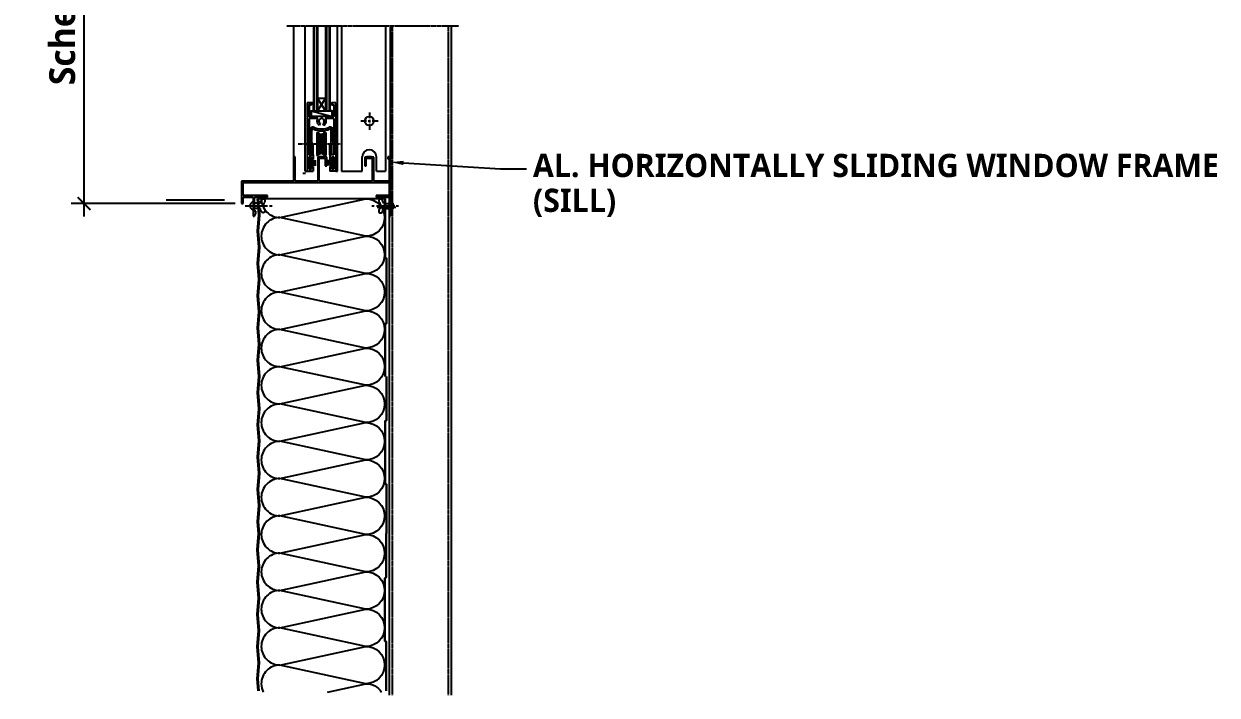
# Model space of a CAD drawing. Extents: x 0 to 20413, y 0 to 2870.
# Drawn here: x 4061 to 4985, y 1411 to 1931 of the extents above; entities that cross this region are included whole.
import ezdxf
from ezdxf import colors
from ezdxf.entities.mleader import LeaderData, LeaderLine
from ezdxf.math import Vec2, Vec3

# ---------------------------------------------------------------- set-up
doc = ezdxf.new("R2010")
doc.units = 0
doc.linetypes.add('DASHDOT', pattern=[1, 0.5, -0.25, 0, -0.25])
doc.linetypes.add('HIDDEN', pattern=[0.375, 0.25, -0.125])
doc.layers.get('Defpoints').update_dxf_attribs({"color": 151})
for name, color, linetype in [('0-판넬전개선', 11, 'Continuous'), ('DIM', 7, 'Continuous'), ('Insulation', 8, 'Continuous'), ('SUBLINE', 4, 'Continuous'), ('~BOLT', 11, 'Continuous'), ('~FACE', 6, 'Continuous'), ('~FRAME', 2, 'Continuous'), ('~PANEL', 2, 'Continuous'), ('~TEXT', 3, 'Continuous'), ('~WINDOW', 4, 'Continuous')]:
    doc.layers.add(name, color=color, linetype=linetype)
doc.styles.add('SY PANEL', font='NanumGothicBold.ttf')
doc.styles.add('헤드라인', font='NanumGothicBold.ttf')
doc.dimstyles.new('10-P&P', dxfattribs={"dimscale": 10, "dimtxt": 2, "dimasz": 1, "dimexe": 1, "dimexo": 0.5, "dimgap": 0.5, "dimtad": 1, "dimdec": 0, "dimlunit": 6, "dimtxsty": '헤드라인', "dimblk": 'ARCHTICK', "dimcen": 0.1, "dimdle": 1, "dimclrd": 256, "dimclre": 32, "dimclrt": 7, "dimadec": 0, "dimazin": 0, "dimtfac": 1, "dimtdec": 0, "dimtix": 1, "dimtmove": 2, "dimatfit": 3, "dimldrblk": 'DOTSMALL', "dimfxl": 1, "dimtolj": 1, "dimtzin": 0, "dimarcsym": 0})

# ---------------------------------------------------------------- blocks, each defined once
blk = doc.blocks.new('리벳')
at = {"layer": '~BOLT'}
for p, q in [((7202.87, 974.05), (7204.89, 974.05)), ((7205.9, 974.05), (7220.12, 974.05)), ((7214.69, 976.05), (7210.59, 976.05)), ((7214.69, 972.05), (7210.59, 972.05)), ((7221.73, 974.05), (7223.76, 974.05))]:
    blk.add_line(p, q, dxfattribs=at)
blk.add_lwpolyline([(7214.69, 972.05, 0.243685), (7216.17, 968.81, 0.496046), (7218.1, 969.45, 0.240327), (7217.82, 971.38, -0.160412), (7217, 974.07, -0.154154), (7217.85, 976.59, 0.228762), (7218.18, 978.39, 0.497369), (7216.23, 979.17, 0.258254), (7214.69, 976.05)], format="xyb", dxfattribs=at)
blk.add_arc((7209.76, 974.02), 3.16, 106.04613, 253.95387, dxfattribs=at)
blk = doc.blocks.new('_ArchTick')
at = {"color": 0, "linetype": 'ByBlock', "const_width": 0.15}
blk.add_lwpolyline([(-0.5, -0.5), (0.5, 0.5)], dxfattribs=at)
blk = doc.blocks.new('*D181')
at = {"layer": '0-판넬전개선', "lineweight": -2}
blk.add_line((4107.91, 1781.78), (4107.91, 2226.16), dxfattribs=at)
at = {"layer": '0-판넬전개선', "color": 32, "lineweight": -2}
for p, q in [((4215.08, 2216.16), (4097.91, 2216.16)), ((4224.72, 1791.78), (4097.91, 1791.78))]:
    blk.add_line(p, q, dxfattribs=at)
at = {"layer": 'Defpoints', "color": 0}
for p in [(4107.91, 2216.16), (4220.08, 2216.16), (4229.72, 1791.78)]:
    blk.add_point(p, dxfattribs=at)
at = {"layer": '0-판넬전개선', "linetype": 'ByBlock', "lineweight": -2, "xscale": 10, "yscale": 10, "zscale": 10}
for p, rotation in [((4107.91, 2216.16), 90), ((4107.91, 1791.78), 270)]:
    blk.add_blockref('_ArchTick', p, dxfattribs=dict(at, rotation=rotation))
at = {"layer": '0-판넬전개선', "color": 7, "insert": (4091.08, 2003.97), "char_height": 20, "attachment_point": 5, "rotation": 90, "style": '헤드라인'}
blk.add_mtext('\\A1;Schedule dim:1000', dxfattribs=at)
blk = doc.blocks.new('_DotSmall')
at = {"color": 0, "linetype": 'ByBlock', "const_width": 0.5}
blk.add_lwpolyline([(-0.0625, 0, 1), (0.0625, 0, 1)], format="xyb", close=True, dxfattribs=at)

msp = doc.modelspace()

# ---------------------------------------------------------------- linework, layer by layer
at = {"layer": 'DIM'}
msp.add_line((4216.51, 1794.46), (4171.3, 1794.46), dxfattribs=at)
at = {"layer": 'Insulation'}
for points in [[(4245.01, 1795.43, 0.414214), (4259.45, 1780.99), (4326.02, 1795.43, -1), (4326.02, 1766.55), (4259.45, 1780.99, 0.414214), (4245.01, 1766.55)], [(4245.01, 1766.55, 0.414214), (4259.45, 1752.11), (4326.02, 1766.55, -1), (4326.02, 1737.67), (4259.45, 1752.11, 0.414214), (4245.01, 1737.67)], [(4245.01, 1737.67, 0.414214), (4259.45, 1723.23), (4326.02, 1737.67, -1), (4326.02, 1708.79), (4259.45, 1723.23, 0.414214), (4245.01, 1708.79)], [(4245.01, 1708.79, 0.414214), (4259.45, 1694.35), (4326.02, 1708.79, -1), (4326.02, 1679.91), (4259.45, 1694.35, 0.414214), (4245.01, 1679.91)], [(4245.01, 1679.91, 0.414214), (4259.45, 1665.47), (4326.02, 1679.91, -1), (4326.02, 1651.03), (4259.45, 1665.47, 0.414214), (4245.01, 1651.03)], [(4245.01, 1651.03, 0.414214), (4259.45, 1636.59), (4326.02, 1651.03, -1), (4326.02, 1622.15), (4259.45, 1636.59, 0.414214), (4245.01, 1622.15)], [(4341.63, 1648.98, -0.024651), (4341.68, 1648.29, -0.024651)], [(4245.01, 1622.15, 0.414214), (4259.45, 1607.71), (4326.02, 1622.15, -1), (4326.02, 1593.27), (4259.45, 1607.71, 0.414214), (4245.01, 1593.27)], [(4245.01, 1593.27, 0.414214), (4259.45, 1578.83), (4326.02, 1593.27, -1), (4326.02, 1564.39), (4259.45, 1578.83, 0.414214), (4245.01, 1564.39)], [(4245.01, 1564.39, 0.414214), (4259.45, 1549.95), (4326.02, 1564.39, -1), (4326.02, 1535.51), (4259.45, 1549.95, 0.414214), (4245.01, 1535.51)], [(4245.01, 1535.51, 0.414214), (4259.45, 1521.07), (4326.02, 1535.51, -1), (4326.02, 1506.63), (4259.45, 1521.07, 0.414214), (4245.01, 1506.63)], [(4245.01, 1506.63, 0.414214), (4259.45, 1492.19), (4326.02, 1506.63, -1), (4326.02, 1477.75), (4259.45, 1492.19, 0.414214), (4245.01, 1477.75)], [(4245.01, 1477.75, 0.414214), (4259.45, 1463.31), (4326.02, 1477.75, -1), (4326.02, 1448.87), (4259.45, 1463.31, 0.414214), (4245.01, 1448.87)], [(4245.01, 1448.87, 0.414214), (4259.45, 1434.43), (4326.02, 1448.87, -1), (4326.02, 1419.99), (4259.45, 1434.43, 0.414214), (4245.01, 1419.99)], [(4245.01, 1419.99, 0.11681), (4246.54, 1413.51, 0.11681)], [(4296.16, 1413.51), (4326.02, 1419.99, -0.251799), (4338.07, 1413.51)]]:
    msp.add_lwpolyline(points, format="xyb", dxfattribs=at)
at = {"layer": 'SUBLINE', "linetype": 'HIDDEN'}
for p, q in [((4264.74, 1929.42), (4397.96, 1929.42)), ((4346.51, 1411.13), (4346.51, 1929.42)), ((4389.91, 1411.13), (4389.91, 1929.42))]:
    msp.add_line(p, q, dxfattribs=at)
at = {"layer": 'SUBLINE'}
for p, q in [((4270.08, 1809.21), (4270.08, 1929.42)), ((4279.08, 1816.89), (4279.08, 1929.42)), ((4304.08, 1816.89), (4304.08, 1929.42)), ((4307.08, 1929.42), (4307.08, 1816.89)), ((4341.08, 1929.42), (4341.08, 1816.89)), ((4392.21, 1411.13), (4392.21, 1929.42)), ((4328.69, 1862.25), (4328.69, 1857.81)), ((4328.69, 1856.55), (4328.69, 1854.65)), ((4326.48, 1855.6), (4322.04, 1855.6)), ((4329.64, 1855.6), (4327.74, 1855.6)), ((4328.69, 1853.38), (4328.69, 1848.94)), ((4335.35, 1855.6), (4330.91, 1855.6)), ((4323.08, 1816.89), (4323.08, 1827.99)), ((4334.08, 1816.89), (4334.08, 1827.99)), ((4279.08, 1816.89), (4280.59, 1816.89)), ((4302.76, 1816.89), (4304.08, 1816.89)), ((4307.08, 1816.89), (4323.08, 1816.89)), ((4334.08, 1816.89), (4341.08, 1816.89)), ((4344.21, 1411.13), (4344.21, 1782.01))]:
    msp.add_line(p, q, dxfattribs=at)
msp.add_circle((4328.69, 1855.6), 3.48, dxfattribs=at)
msp.add_arc((4328.58, 1827.99), 5.5, 0, 180, dxfattribs=at)
at = {"layer": '~FACE'}
for q in [(4242.18, 1795.43), (4295.93, 1795.43)]:
    msp.add_line((4341.18, 1795.43), q, dxfattribs=at)
at = {"layer": '~FRAME'}
for p, q in [((4271.28, 1828.01), (4270.08, 1828.01)), ((4270.08, 1828.01), (4270.08, 1809.21)), ((4271.28, 1809.21), (4271.28, 1828.01)), ((4288.68, 1827.66), (4288.68, 1809.21)), ((4289.88, 1809.21), (4289.88, 1826.81)), ((4289.88, 1826.81), (4294.48, 1826.81)), ((4294.48, 1826.81), (4294.48, 1821.01)), ((4294.48, 1821.01), (4295.68, 1821.01)), ((4295.68, 1821.01), (4295.68, 1827.66)), ((4325.08, 1827.66), (4325.08, 1821.01)), ((4325.08, 1821.01), (4326.28, 1821.01)), ((4326.28, 1821.01), (4326.28, 1826.81)), ((4326.28, 1826.81), (4330.88, 1826.81)), ((4330.88, 1826.81), (4330.88, 1809.21)), ((4332.08, 1809.21), (4332.08, 1827.66)), ((4345.08, 1828.01), (4343.08, 1828.01)), ((4343.08, 1828.01), (4343.08, 1826.51)), ((4343.08, 1826.51), (4343.88, 1826.51)), ((4343.88, 1826.51), (4343.88, 1809.21)), ((4345.08, 1782.01), (4345.08, 1828.01)), ((4270.08, 1809.21), (4229.72, 1809.21)), ((4229.72, 1809.21), (4229.72, 1791.78)), ((4230.92, 1798.01), (4230.92, 1808.01)), ((4230.92, 1808.01), (4343.88, 1808.01)), ((4288.68, 1809.21), (4271.28, 1809.21)), ((4330.88, 1809.21), (4289.88, 1809.21)), ((4343.88, 1809.21), (4332.08, 1809.21)), ((4343.88, 1808.01), (4343.88, 1798.01)), ((4229.72, 1791.78), (4230.92, 1791.78)), ((4249.88, 1798.01), (4230.92, 1798.01)), ((4230.92, 1791.78), (4230.92, 1796.81)), ((4230.92, 1796.81), (4238.68, 1796.81)), ((4238.68, 1796.81), (4238.68, 1782.01)), ((4239.88, 1786.01), (4239.88, 1796.81)), ((4239.88, 1796.81), (4249.88, 1796.81)), ((4249.88, 1796.81), (4249.88, 1798.01)), ((4343.88, 1798.01), (4333.88, 1798.01)), ((4333.88, 1798.01), (4333.88, 1796.81)), ((4333.88, 1796.81), (4343.88, 1796.81)), ((4343.88, 1796.81), (4343.88, 1782.01)), ((4234, 1789.89), (4249.16, 1789.89)), ((4239.72, 1782.01), (4240.88, 1784.01)), ((4240.88, 1786.01), (4239.88, 1786.01)), ((4240.88, 1784.01), (4240.88, 1786.01)), ((4334.59, 1789.08), (4349.07, 1789.08)), ((4238.68, 1782.01), (4239.72, 1782.01)), ((4343.88, 1782.01), (4345.08, 1782.01))]:
    msp.add_line(p, q, dxfattribs=at)
for centre in [(4292.18, 1810.01), (4328.58, 1810.01)]:
    msp.add_arc(centre, 18, 78.78773, 101.21227, dxfattribs=at)
at = {"layer": '~PANEL'}
for points in [[(4243.18, 1657.93), (4242.18, 1670.43), (4243.18, 1682.93), (4242.18, 1695.43), (4243.18, 1707.93), (4242.18, 1720.43), (4243.18, 1732.93), (4242.18, 1745.43), (4243.18, 1757.93), (4242.18, 1770.43), (4243.18, 1782.93), (4242.18, 1795.43)], [(4242.69, 1795.43), (4243.69, 1782.93), (4242.69, 1770.43), (4243.69, 1757.93), (4242.69, 1745.43), (4243.69, 1732.93), (4242.69, 1720.43), (4243.69, 1707.93), (4242.69, 1695.43), (4243.69, 1682.93), (4242.69, 1670.43), (4243.69, 1657.93)], [(4340.68, 1795.43), (4340.68, 1749.92), (4341.68, 1748.92), (4341.68, 1699.34), (4340.68, 1698.34), (4340.68, 1657.93)], [(4341.18, 1657.93), (4341.18, 1698.13), (4342.18, 1699.13), (4342.18, 1749.13), (4341.18, 1750.13), (4341.18, 1795.43)], [(4242.93, 1536.17), (4242.18, 1545.43), (4243.18, 1557.93), (4242.18, 1570.43), (4243.18, 1582.93), (4242.18, 1595.43), (4243.18, 1607.93), (4242.18, 1620.43), (4243.18, 1632.93), (4242.18, 1645.43), (4243.18, 1657.93)], [(4243.69, 1657.93), (4242.69, 1645.43), (4243.69, 1632.93), (4242.69, 1620.43), (4243.69, 1607.93), (4242.69, 1595.43), (4243.69, 1582.93), (4242.69, 1570.43), (4243.69, 1557.93), (4242.69, 1545.43), (4243.43, 1536.17)], [(4341.68, 1657.93), (4341.68, 1624.34), (4340.68, 1623.34), (4340.68, 1574.92), (4341.68, 1573.92), (4341.68, 1536.17)], [(4342.18, 1536.17), (4342.18, 1574.13), (4341.18, 1575.13), (4341.18, 1623.13), (4342.18, 1624.13), (4342.18, 1657.93)], [(4242.67, 1414.4), (4241.93, 1423.67), (4242.93, 1436.17), (4241.93, 1448.67), (4242.93, 1461.17), (4241.93, 1473.67), (4242.93, 1486.17), (4241.93, 1498.67), (4242.93, 1511.17), (4241.93, 1523.67), (4242.93, 1536.17)], [(4243.43, 1536.17), (4242.43, 1523.67), (4243.43, 1511.17), (4242.43, 1498.67), (4243.43, 1486.17), (4242.43, 1473.67), (4243.43, 1461.17), (4242.43, 1448.67), (4243.43, 1436.17), (4242.43, 1423.67), (4243.17, 1414.4)], [(4341.43, 1536.17), (4341.43, 1502.57), (4340.43, 1501.57), (4340.43, 1453.16), (4341.43, 1452.16), (4341.43, 1414.4)], [(4341.93, 1414.4), (4341.93, 1452.37), (4340.93, 1453.37), (4340.93, 1501.37), (4341.93, 1502.37), (4341.93, 1536.17)]]:
    msp.add_lwpolyline(points, dxfattribs=at)
at = {"layer": '~WINDOW'}
for p, q in [((4285.34, 1929.42), (4285.34, 1863.67)), ((4285.87, 1929.42), (4285.87, 1863.67)), ((4287.98, 1929.42), (4287.98, 1863.67)), ((4288.51, 1929.42), (4288.51, 1863.67)), ((4294.84, 1929.42), (4294.84, 1863.67)), ((4295.37, 1929.42), (4295.37, 1863.67)), ((4297.48, 1929.42), (4297.48, 1863.67)), ((4298.01, 1929.42), (4298.01, 1863.67)), ((4345.08, 1828.01), (4345.08, 1929.42)), ((4283.58, 1869.69), (4280.59, 1869.69)), ((4280.59, 1869.69), (4280.59, 1816.89)), ((4282.06, 1868.21), (4282.06, 1859.13)), ((4282.06, 1868.21), (4283.58, 1868.21)), ((4283.58, 1868.21), (4283.58, 1869.69)), ((4294.84, 1863.67), (4288.51, 1873.37)), ((4294.84, 1873.37), (4288.51, 1863.67)), ((4288.51, 1873.37), (4294.84, 1873.37)), ((4299.58, 1869.69), (4299.58, 1868.21)), ((4302.76, 1869.69), (4299.58, 1869.69)), ((4299.58, 1868.21), (4301.28, 1868.21)), ((4301.28, 1868.21), (4301.28, 1859.13)), ((4302.76, 1869.69), (4302.76, 1816.89)), ((4301.28, 1859.13), (4282.06, 1859.13)), ((4288.77, 1857.65), (4282.06, 1857.65)), ((4282.06, 1857.65), (4282.06, 1829.56)), ((4283.56, 1863.67), (4283.56, 1859.13)), ((4283.56, 1863.67), (4299.78, 1863.67)), ((4283.56, 1863.67), (4299.78, 1859.13)), ((4285.34, 1863.67), (4288.51, 1863.67)), ((4301.28, 1857.65), (4294.58, 1857.65)), ((4294.84, 1863.67), (4298.01, 1863.67)), ((4299.78, 1863.67), (4299.78, 1859.13)), ((4301.28, 1857.65), (4301.28, 1829.56)), ((4282.67, 1838.5), (4282.67, 1848.62)), ((4284.17, 1839.12), (4284.17, 1848.62)), ((4290.61, 1853.71), (4289.87, 1852.43)), ((4292.71, 1853.7), (4293.44, 1852.41)), ((4299.18, 1839.12), (4299.18, 1848.62)), ((4300.68, 1838.5), (4300.68, 1848.62)), ((4283.73, 1837.44), (4282.67, 1838.5)), ((4285.23, 1838.06), (4284.17, 1839.12)), ((4285.23, 1829.56), (4285.23, 1838.06)), ((4288.06, 1846.92), (4289.06, 1846.92)), ((4288.06, 1846.92), (4288.06, 1828.92)), ((4289.06, 1846.92), (4289.06, 1828.92)), ((4290.31, 1845.71), (4290.31, 1830.13)), ((4291.56, 1845.42), (4291.56, 1830.42)), ((4292.81, 1845.71), (4292.81, 1830.13)), ((4294.06, 1846.92), (4295.06, 1846.92)), ((4294.06, 1846.92), (4294.06, 1828.92)), ((4295.06, 1846.92), (4295.06, 1828.92)), ((4298.12, 1838.06), (4299.18, 1839.12)), ((4298.12, 1829.56), (4298.12, 1838.06)), ((4299.62, 1837.44), (4300.68, 1838.5)), ((4282.06, 1829.56), (4285.23, 1829.56)), ((4283.73, 1829.56), (4283.73, 1837.44)), ((4285.23, 1829.56), (4285.23, 1825.86)), ((4288.06, 1828.92), (4289.06, 1828.92)), ((4294.06, 1828.92), (4295.06, 1828.92)), ((4298.12, 1829.56), (4298.12, 1825.86)), ((4301.28, 1829.56), (4298.12, 1829.56)), ((4299.62, 1829.56), (4299.62, 1837.44)), ((4282.06, 1828.08), (4282.06, 1818.36)), ((4283.75, 1828.08), (4282.06, 1828.08)), ((4282.91, 1826.92), (4282.91, 1819.53)), ((4282.91, 1824.81), (4287.4, 1824.81)), ((4282.91, 1823.75), (4287.4, 1823.75)), ((4282.91, 1822.69), (4287.4, 1822.69)), ((4282.91, 1821.64), (4287.4, 1821.64)), ((4283.75, 1825.86), (4283.75, 1828.08)), ((4285.23, 1825.86), (4283.75, 1825.86)), ((4283.75, 1820.58), (4285.23, 1820.58)), ((4283.75, 1818.36), (4283.75, 1820.58)), ((4285.23, 1820.58), (4285.23, 1816.89)), ((4300.44, 1824.81), (4295.85, 1824.81)), ((4300.44, 1823.75), (4295.85, 1823.75)), ((4300.44, 1822.69), (4295.85, 1822.69)), ((4300.44, 1821.64), (4295.85, 1821.64)), ((4298.12, 1825.86), (4299.59, 1825.86)), ((4298.12, 1820.58), (4298.12, 1816.89)), ((4299.59, 1820.58), (4298.12, 1820.58)), ((4299.59, 1825.86), (4299.59, 1828.08)), ((4299.59, 1828.08), (4301.28, 1828.08)), ((4299.59, 1818.36), (4299.59, 1820.58)), ((4300.44, 1826.92), (4300.44, 1819.53)), ((4301.28, 1828.08), (4301.28, 1818.36)), ((4277.22, 1815.41), (4279.34, 1815.41)), ((4280.59, 1816.89), (4285.23, 1816.89)), ((4282.06, 1818.36), (4283.75, 1818.36)), ((4302.76, 1816.89), (4298.12, 1816.89)), ((4301.28, 1818.36), (4299.59, 1818.36))]:
    msp.add_line(p, q, dxfattribs=at)
at = {"layer": '~WINDOW', "linetype": 'DASHDOT'}
msp.add_line((4273.64, 1837.92), (4306.16, 1837.92), dxfattribs=at)
at = {"layer": '~WINDOW'}
for points in [[(4283.58, 1869.69), (4283.58, 1868.21), (4282.06, 1868.21), (4282.06, 1859.13), (4283.56, 1859.13), (4283.56, 1863.67), (4285.34, 1863.67), (4285.34, 1870.19), (4285.23, 1870.02), (4285.1, 1869.9), (4284.93, 1869.77), (4284.73, 1869.72), (4283.77, 1869.65)], [(4299.58, 1869.69), (4299.58, 1868.21), (4301.28, 1868.21), (4301.28, 1859.13), (4299.78, 1859.13), (4299.78, 1863.67), (4298.01, 1863.67), (4298.01, 1870.19), (4298.12, 1870.02), (4298.24, 1869.9), (4298.42, 1869.77), (4299.13, 1869.72), (4299.4, 1869.65)]]:
    msp.add_lwpolyline(points, close=True, dxfattribs=at)
for centre, radius, start, end in [((4291.67, 1855.54), 3.59, 143.96812, 239.80869), ((4291.67, 1855.54), 2.11, 299.53525, 239.80869), ((4291.67, 1855.54), 3.59, 299.53525, 36.03188), ((4285.17, 1848.62), 2.5, 90, 180), ((4285.17, 1848.62), 1, 90, 180), ((4291.67, 1864.46), 14.84, 244.01949, 295.98051), ((4291.67, 1862.96), 14.84, 244.01949, 295.98051), ((4298.18, 1848.62), 2.5, 0, 90), ((4298.18, 1848.62), 1, 0, 90), ((4291.56, 1848.26), 2.83, 208.07249, 331.92751), ((4291.56, 1827.59), 2.83, 28.07249, 151.92751)]:
    msp.add_arc(centre, radius, start, end, dxfattribs=at)

# ---------------------------------------------------------------- block references
at = {"layer": '~BOLT', "xscale": -1, "rotation": 180}
msp.add_blockref('리벳', (-2970.38, 2764.01), dxfattribs=at)
at = {"layer": '~BOLT', "rotation": 180}
msp.add_blockref('리벳', (11554.21, 2763.88), dxfattribs=at)

# ---------------------------------------------------------------- dimensions: what is measured, and where the dimension line sits
at = {"layer": '0-판넬전개선'}
dim = msp.add_linear_dim(base=(4107.91, 2216.16), p1=(4229.72, 1791.78), p2=(4220.08, 2216.16), angle=90, text='Schedule dim:1000', dimstyle='10-P&P', dxfattribs=at)
dim.commit()
dim.dimension.update_dxf_attribs({"geometry": '*D181', "text_midpoint": (4091.08, 2003.97)})

# ---------------------------------------------------------------- leaders
at = {"layer": '~TEXT'}
ml = msp.add_multileader_mtext('Standard', dxfattribs=at)
ml.set_content('AL. HORIZONTALLY SLIDING WINDOW FRAME\\P(SILL)', color=256, style='SY PANEL')
ml.set_leader_properties()
ml.build(insert=Vec2(0, 0))
ml.multileader.update_dxf_attribs({"dogleg_length": 20, "arrow_head_size": 10})
ctx = ml.context
ctx.base_point, ctx.char_height, ctx.arrow_head_size, ctx.landing_gap_size, ctx.plane_origin = Vec3(4450.25, 1818.69), 18, 10, 5, Vec3(4711.22, 1773.32)
notes = []
notes.append((ctx, [(1, (1, 1, 0), (4430.25, 1818.69), (1, 0), 20, [(0, [(4345.08, 1823.84)], 0, [])])]))
ctx.mtext.insert, ctx.mtext.line_spacing_factor, ctx.mtext.line_spacing_style, ctx.mtext.flow_direction = Vec3(4455.25, 1830.29), 0.9, 2, 5
for ctx, leaders in notes:
    for number, flags, end, landing, length, lines in leaders:
        leader = LeaderData()
        leader.index, (leader.has_last_leader_line, leader.has_dogleg_vector, leader.attachment_direction) = number, flags
        leader.last_leader_point, leader.dogleg_vector, leader.dogleg_length = Vec3(end), Vec3(landing), length
        for number, points, colour, breaks in lines:
            line = LeaderLine()
            line.index, line.vertices, line.color, line.breaks = number, Vec3.list(points), colors.encode_raw_color(colour), breaks
            leader.lines.append(line)
        ctx.leaders.append(leader)

doc.saveas('drawing.dxf')
